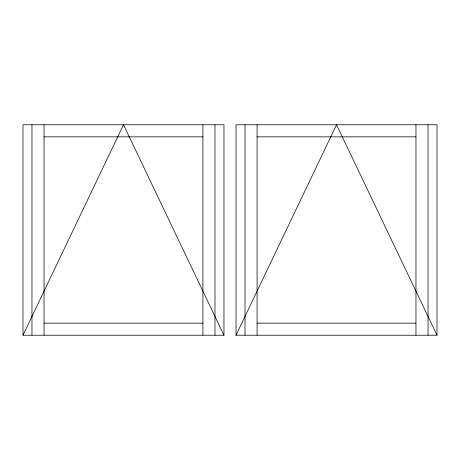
<?xml version="1.0" encoding="UTF-8"?>
<svg xmlns="http://www.w3.org/2000/svg" width="460" height="460" viewBox="0 0 460 460"><rect width="100%" height="100%" fill="white"/><g stroke="black" fill="none" stroke-linecap="round" stroke-linejoin="round"><path stroke-width="0.69" d="M23 335.225L123.481 124.775L223.962 335.225L23 335.225L23 124.775L223.962 124.775L223.962 335.225M236.037 335.225L336.519 124.775L437 335.225L236.037 335.225L236.037 124.775L437 124.775L437 335.225M44.045 136.85L202.917 136.85M257.082 136.85L415.955 136.85M44.045 323.15L202.917 323.15M257.082 323.15L415.955 323.15M428.03 124.775L428.03 335.225M415.955 124.775L415.955 335.225M257.082 124.775L257.082 335.225M245.007 124.775L245.007 335.225M214.992 124.775L214.992 335.225M202.917 124.775L202.917 335.225M44.045 124.775L44.045 335.225M31.97 124.775L31.97 335.225"/></g></svg>
